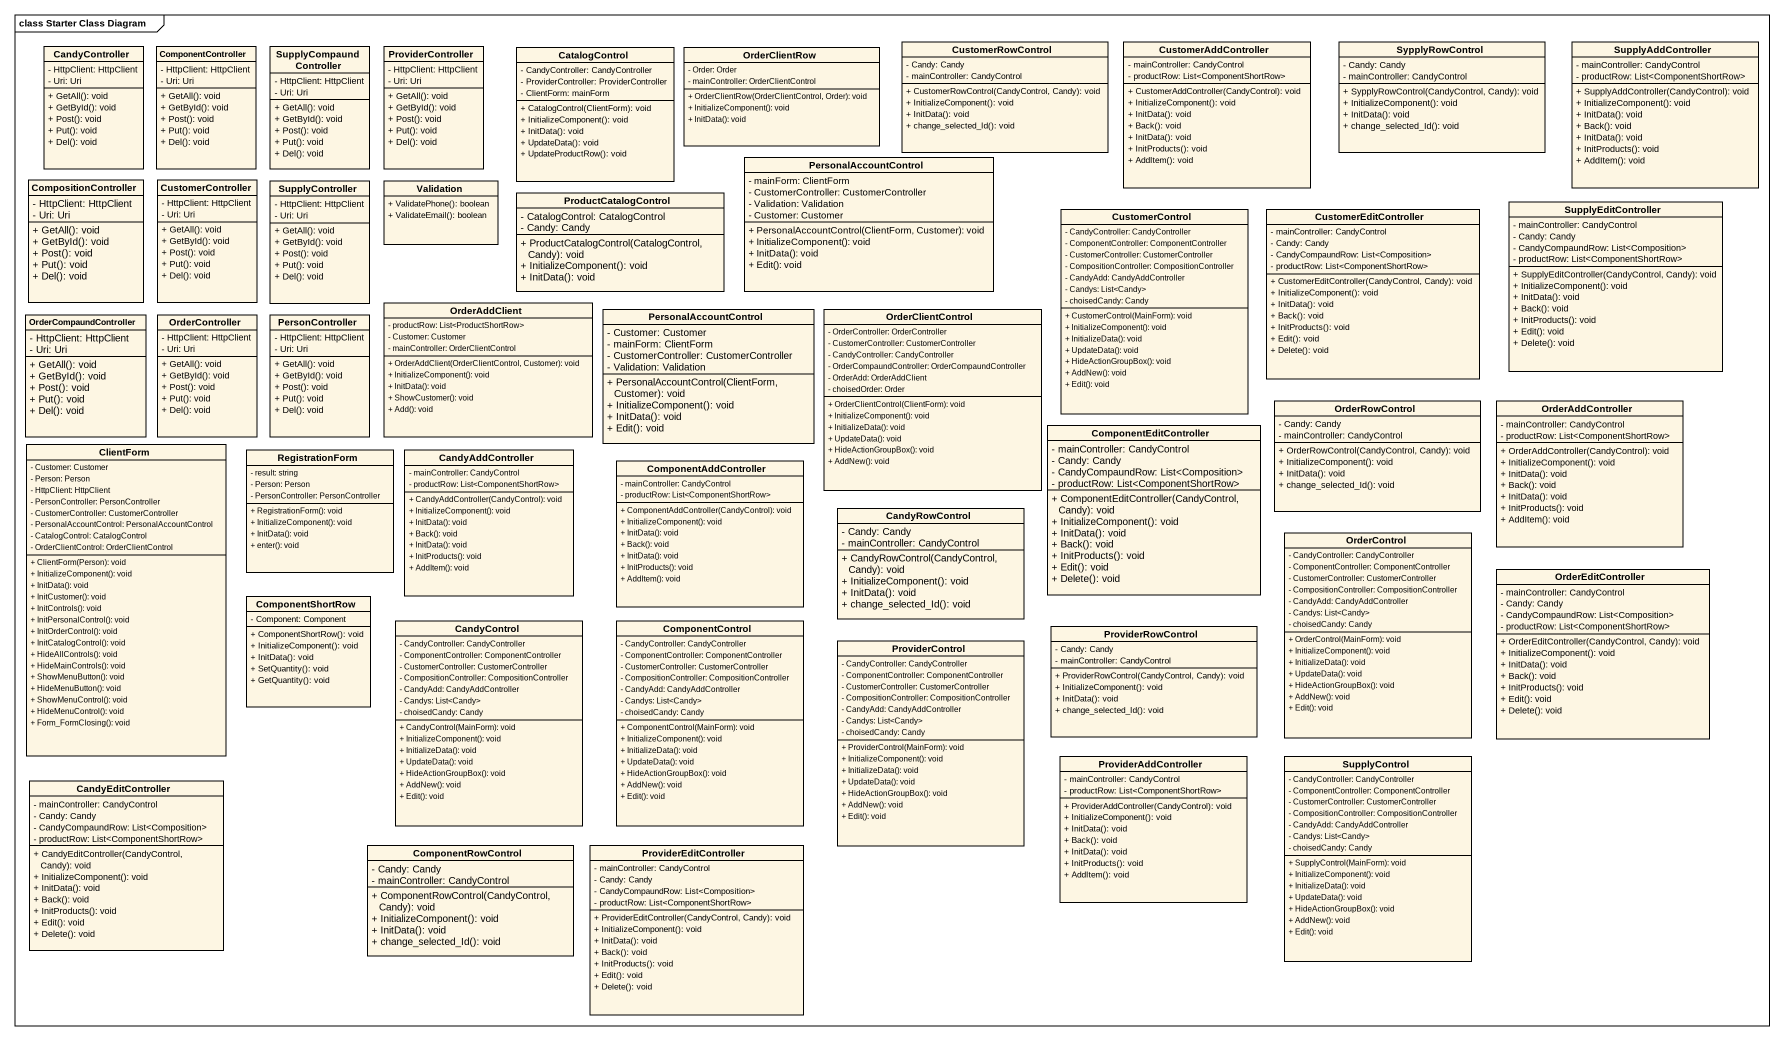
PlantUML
@startuml
mainframe class Starter Class Diagram
hide circle
hide empty members
skinparam classAttributeIconSize 0
class CandyController {
  - HttpClient: HttpClient
  - Uri: Uri
  + GetAll(): void
  + GetById(): void
  + Post(): void
  + Put(): void
  + Del(): void
}
class ComponentController {
  - HttpClient: HttpClient
  - Uri: Uri
  + GetAll(): void
  + GetById(): void
  + Post(): void
  + Put(): void
  + Del(): void
}
class SupplyCompaundController {
  - HttpClient: HttpClient
  - Uri: Uri
  + GetAll(): void
  + GetById(): void
  + Post(): void
  + Put(): void
  + Del(): void
}
class ProviderController {
  - HttpClient: HttpClient
  - Uri: Uri
  + GetAll(): void
  + GetById(): void
  + Post(): void
  + Put(): void
  + Del(): void
}
class CatalogControl {
  - CandyController: CandyController
  - ProviderController: ProviderController
  - ClientForm: mainForm
  + CatalogControl(ClientForm): void
  + InitializeComponent(): void
  + InitData(): void
  + UpdateData(): void
  + UpdateProductRow(): void
}
class OrderClientRow {
  - Order: Order
  - mainController: OrderClientControl
  + OrderClientRow(OrderClientControl, Order): void
  + InitializeComponent(): void
  + InitData(): void
}
class CustomerRowControl {
  - Candy: Candy
  - mainController: CandyControl
  + CustomerRowControl(CandyControl, Candy): void
  + InitializeComponent(): void
  + InitData(): void
  + change_selected_Id(): void
}
class CustomerAddController {
  - mainController: CandyControl
  - productRow: List<ComponentShortRow>
  + CustomerAddController(CandyControl): void
  + InitializeComponent(): void
  + InitData(): void
  + Back(): void
  + InitData(): void
  + InitProducts(): void
  + AddItem(): void
}
class SypplyRowControl {
  - Candy: Candy
  - mainController: CandyControl
  + SypplyRowControl(CandyControl, Candy): void
  + InitializeComponent(): void
  + InitData(): void
  + change_selected_Id(): void
}
class SupplyAddController {
  - mainController: CandyControl
  - productRow: List<ComponentShortRow>
  + SupplyAddController(CandyControl): void
  + InitializeComponent(): void
  + InitData(): void
  + Back(): void
  + InitData(): void
  + InitProducts(): void
  + AddItem(): void
}
class PersonalAccountControl {
  - mainForm: ClientForm
  - CustomerController: CustomerController
  - Validation: Validation
  - Customer: Customer
  + PersonalAccountControl(ClientForm, Customer): void
  + InitializeComponent(): void
  + InitData(): void
  + Edit(): void
}
class CompositionController {
  - HttpClient: HttpClient
  - Uri: Uri
  + GetAll(): void
  + GetById(): void
  + Post(): void
  + Put(): void
  + Del(): void
}
class CustomerController {
  - HttpClient: HttpClient
  - Uri: Uri
  + GetAll(): void
  + GetById(): void
  + Post(): void
  + Put(): void
  + Del(): void
}
class SupplyController {
  - HttpClient: HttpClient
  - Uri: Uri
  + GetAll(): void
  + GetById(): void
  + Post(): void
  + Put(): void
  + Del(): void
}
class Validation {
  + ValidatePhone(): boolean
  + ValidateEmail(): boolean
}
class ProductCatalogControl {
  - CatalogControl: CatalogControl
  - Candy: Candy
  + ProductCatalogControl(CatalogControl, Candy): void
  + InitializeComponent(): void
  + InitData(): void
}
class CustomerControl {
  - CandyController: CandyController
  - ComponentController: ComponentController
  - CustomerController: CustomerController
  - CompositionController: CompositionController
  - CandyAdd: CandyAddController
  - Candys: List<Candy>
  - choisedCandy: Candy
  + CustomerControl(MainForm): void
  + InitializeComponent(): void
  + InitializeData(): void
  + UpdateData(): void
  + HideActionGroupBox(): void
  + AddNew(): void
  + Edit(): void
}
class CustomerEditController {
  - mainController: CandyControl
  - Candy: Candy
  - CandyCompaundRow: List<Composition>
  - productRow: List<ComponentShortRow>
  + CustomerEditController(CandyControl, Candy): void
  + InitializeComponent(): void
  + InitData(): void
  + Back(): void
  + InitProducts(): void
  + Edit(): void
  + Delete(): void
}
class SupplyEditController {
  - mainController: CandyControl
  - Candy: Candy
  - CandyCompaundRow: List<Composition>
  - productRow: List<ComponentShortRow>
  + SupplyEditController(CandyControl, Candy): void
  + InitializeComponent(): void
  + InitData(): void
  + Back(): void
  + InitProducts(): void
  + Edit(): void
  + Delete(): void
}
class OrderCompaundController {
  - HttpClient: HttpClient
  - Uri: Uri
  + GetAll(): void
  + GetById(): void
  + Post(): void
  + Put(): void
  + Del(): void
}
class OrderController {
  - HttpClient: HttpClient
  - Uri: Uri
  + GetAll(): void
  + GetById(): void
  + Post(): void
  + Put(): void
  + Del(): void
}
class PersonController {
  - HttpClient: HttpClient
  - Uri: Uri
  + GetAll(): void
  + GetById(): void
  + Post(): void
  + Put(): void
  + Del(): void
}
class OrderAddClient {
  - productRow: List<ProductShortRow>
  - Customer: Customer
  - mainController: OrderClientControl
  + OrderAddClient(OrderClientControl, Customer): void
  + InitializeComponent(): void
  + InitData(): void
  + ShowCustomer(): void
  + Add(): void
}
class "PersonalAccountControl" as PersonalAccountControl_2 {
  - Customer: Customer
  - mainForm: ClientForm
  - CustomerController: CustomerController
  - Validation: Validation
  + PersonalAccountControl(ClientForm, Customer): void
  + InitializeComponent(): void
  + InitData(): void
  + Edit(): void
}
class OrderClientControl {
  - OrderController: OrderController
  - CustomerController: CustomerController
  - CandyController: CandyController
  - OrderCompaundController: OrderCompaundController
  - OrderAdd: OrderAddClient
  - choisedOrder: Order
  + OrderClientControl(ClientForm): void
  + InitializeComponent(): void
  + InitializeData(): void
  + UpdateData(): void
  + HideActionGroupBox(): void
  + AddNew(): void
}
class OrderRowControl {
  - Candy: Candy
  - mainController: CandyControl
  + OrderRowControl(CandyControl, Candy): void
  + InitializeComponent(): void
  + InitData(): void
  + change_selected_Id(): void
}
class OrderAddController {
  - mainController: CandyControl
  - productRow: List<ComponentShortRow>
  + OrderAddController(CandyControl): void
  + InitializeComponent(): void
  + InitData(): void
  + Back(): void
  + InitData(): void
  + InitProducts(): void
  + AddItem(): void
}
class ClientForm {
  - Customer: Customer
  - Person: Person
  - HttpClient: HttpClient
  - PersonController: PersonController
  - CustomerController: CustomerController
  - PersonalAccountControl: PersonalAccountControl
  - CatalogControl: CatalogControl
  - OrderClientControl: OrderClientControl
  + ClientForm(Person): void
  + InitializeComponent(): void
  + InitData(): void
  + InitCustomer(): void
  + InitControls(): void
  + InitPersonalControl(): void
  + InitOrderControl(): void
  + InitCatalogControl(): void
  + HideAllControls(): void
  + HideMainControls(): void
  + ShowMenuButton(): void
  + HideMenuButton(): void
  + ShowMenuControl(): void
  + HideMenuControl(): void
  + Form_FormClosing(): void
}
class ComponentEditController {
  - mainController: CandyControl
  - Candy: Candy
  - CandyCompaundRow: List<Composition>
  - productRow: List<ComponentShortRow>
  + ComponentEditController(CandyControl, Candy): void
  + InitializeComponent(): void
  + InitData(): void
  + Back(): void
  + InitProducts(): void
  + Edit(): void
  + Delete(): void
}
class RegistrationForm {
  - result: string
  - Person: Person
  - PersonController: PersonController
  + RegistrationForm(): void
  + InitializeComponent(): void
  + InitData(): void
  + enter(): void
}
class CandyAddController {
  - mainController: CandyControl
  - productRow: List<ComponentShortRow>
  + CandyAddController(CandyControl): void
  + InitializeComponent(): void
  + InitData(): void
  + Back(): void
  + InitData(): void
  + InitProducts(): void
  + AddItem(): void
}
class ComponentAddController {
  - mainController: CandyControl
  - productRow: List<ComponentShortRow>
  + ComponentAddController(CandyControl): void
  + InitializeComponent(): void
  + InitData(): void
  + Back(): void
  + InitData(): void
  + InitProducts(): void
  + AddItem(): void
}
class CandyRowControl {
  - Candy: Candy
  - mainController: CandyControl
  + CandyRowControl(CandyControl, Candy): void
  + InitializeComponent(): void
  + InitData(): void
  + change_selected_Id(): void
}
class OrderControl {
  - CandyController: CandyController
  - ComponentController: ComponentController
  - CustomerController: CustomerController
  - CompositionController: CompositionController
  - CandyAdd: CandyAddController
  - Candys: List<Candy>
  - choisedCandy: Candy
  + OrderControl(MainForm): void
  + InitializeComponent(): void
  + InitializeData(): void
  + UpdateData(): void
  + HideActionGroupBox(): void
  + AddNew(): void
  + Edit(): void
}
class ComponentShortRow {
  - Component: Component
  + ComponentShortRow(): void
  + InitializeComponent(): void
  + InitData(): void
  + SetQuantity(): void
  + GetQuantity(): void
}
class OrderEditController {
  - mainController: CandyControl
  - Candy: Candy
  - CandyCompaundRow: List<Composition>
  - productRow: List<ComponentShortRow>
  + OrderEditController(CandyControl, Candy): void
  + InitializeComponent(): void
  + InitData(): void
  + Back(): void
  + InitProducts(): void
  + Edit(): void
  + Delete(): void
}
class CandyControl {
  - CandyController: CandyController
  - ComponentController: ComponentController
  - CustomerController: CustomerController
  - CompositionController: CompositionController
  - CandyAdd: CandyAddController
  - Candys: List<Candy>
  - choisedCandy: Candy
  + CandyControl(MainForm): void
  + InitializeComponent(): void
  + InitializeData(): void
  + UpdateData(): void
  + HideActionGroupBox(): void
  + AddNew(): void
  + Edit(): void
}
class ComponentControl {
  - CandyController: CandyController
  - ComponentController: ComponentController
  - CustomerController: CustomerController
  - CompositionController: CompositionController
  - CandyAdd: CandyAddController
  - Candys: List<Candy>
  - choisedCandy: Candy
  + ComponentControl(MainForm): void
  + InitializeComponent(): void
  + InitializeData(): void
  + UpdateData(): void
  + HideActionGroupBox(): void
  + AddNew(): void
  + Edit(): void
}
class ProviderControl {
  - CandyController: CandyController
  - ComponentController: ComponentController
  - CustomerController: CustomerController
  - CompositionController: CompositionController
  - CandyAdd: CandyAddController
  - Candys: List<Candy>
  - choisedCandy: Candy
  + ProviderControl(MainForm): void
  + InitializeComponent(): void
  + InitializeData(): void
  + UpdateData(): void
  + HideActionGroupBox(): void
  + AddNew(): void
  + Edit(): void
}
class ProviderRowControl {
  - Candy: Candy
  - mainController: CandyControl
  + ProviderRowControl(CandyControl, Candy): void
  + InitializeComponent(): void
  + InitData(): void
  + change_selected_Id(): void
}
class ProviderAddController {
  - mainController: CandyControl
  - productRow: List<ComponentShortRow>
  + ProviderAddController(CandyControl): void
  + InitializeComponent(): void
  + InitData(): void
  + Back(): void
  + InitData(): void
  + InitProducts(): void
  + AddItem(): void
}
class SupplyControl {
  - CandyController: CandyController
  - ComponentController: ComponentController
  - CustomerController: CustomerController
  - CompositionController: CompositionController
  - CandyAdd: CandyAddController
  - Candys: List<Candy>
  - choisedCandy: Candy
  + SupplyControl(MainForm): void
  + InitializeComponent(): void
  + InitializeData(): void
  + UpdateData(): void
  + HideActionGroupBox(): void
  + AddNew(): void
  + Edit(): void
}
class CandyEditController {
  - mainController: CandyControl
  - Candy: Candy
  - CandyCompaundRow: List<Composition>
  - productRow: List<ComponentShortRow>
  + CandyEditController(CandyControl, Candy): void
  + InitializeComponent(): void
  + InitData(): void
  + Back(): void
  + InitProducts(): void
  + Edit(): void
  + Delete(): void
}
class ComponentRowControl {
  - Candy: Candy
  - mainController: CandyControl
  + ComponentRowControl(CandyControl, Candy): void
  + InitializeComponent(): void
  + InitData(): void
  + change_selected_Id(): void
}
class ProviderEditController {
  - mainController: CandyControl
  - Candy: Candy
  - CandyCompaundRow: List<Composition>
  - productRow: List<ComponentShortRow>
  + ProviderEditController(CandyControl, Candy): void
  + InitializeComponent(): void
  + InitData(): void
  + Back(): void
  + InitProducts(): void
  + Edit(): void
  + Delete(): void
}
@enduml
